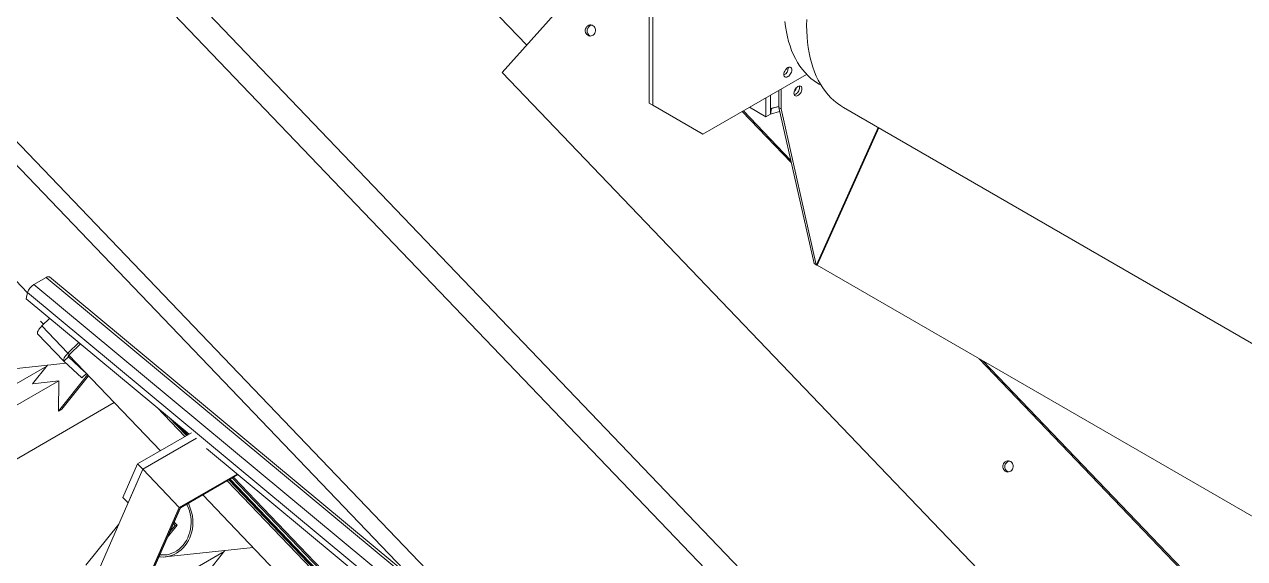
# Model space of a CAD drawing. Header units: millimetres. Extents: x 26816 to 90584, y 11074 to 56542.
# Drawn here: x 66599 to 68131, y 21807 to 22478 of the extents above; entities that cross this region are included whole.
import ezdxf

# ---------------------------------------------------------------- set-up
doc = ezdxf.new("R2010")
doc.units = ezdxf.units.MM
doc.layers.add('MAU_TÍM', color=4, linetype='Continuous', lineweight=25)
doc.layers.add('MAU_XANH', color=5, linetype='Continuous')

msp = doc.modelspace()

# ---------------------------------------------------------------- linework, layer by layer
at = {"layer": 'MAU_TÍM', "linetype": 'Continuous', "lineweight": 0}
for p, q in [((67383.4, 22738.8), (67383.4, 22378.7)), ((67387.7, 22736.3), (67387.7, 22376.2)), ((67558.1, 22423.2), (67558, 22423.9)), ((67450.6, 22339.9), (67580.9, 22415.1)), ((67546, 22395), (67546, 22373.3)), ((67548.9, 22396.6), (67548.9, 22371.6)), ((67596.9, 22402.6), (67599.2, 22401.3)), ((67383.4, 22378.7), (67387.7, 22376.2)), ((67383.4, 22378.7), (67446.3, 22342.4)), ((67387.7, 22376.2), (67450.6, 22339.9)), ((67529.8, 22361.9), (67529.8, 22385.6)), ((67535.4, 22365.2), (67535.4, 22388.9)), ((67535.4, 22372), (67535.4, 22388.9)), ((67546, 22374.9), (67535.4, 22372)), ((67546, 22374.9), (67536.9, 22372.4)), ((67509.3, 22373.8), (67529.8, 22361.9)), ((67529.8, 22361.9), (67535.4, 22365.2)), ((67536.9, 22372.4), (67535.4, 22365.2)), ((67547.1, 22368.4), (67535.4, 22365.2)), ((67546, 22373.3), (67548.9, 22371.6)), ((67546, 22373.3), (67590.3, 22177.4)), ((67548.9, 22371.6), (67593.1, 22175.8)), ((67627.2, 22373.6), (68142.8, 22075.9)), ((67593.5, 22175.7), (67671, 22348.3)), ((67594.1, 22175.4), (67671.6, 22347.9)), ((67446.3, 22342.4), (67450.6, 22339.9)), ((67590.3, 22177.4), (67593.1, 22175.8)), ((67593.1, 22175.8), (67593.5, 22175.7)), ((67594.1, 22175.4), (68351.1, 21738.4))]:
    msp.add_line(p, q, dxfattribs=at)
at = {"layer": 'MAU_TÍM', "linetype": 'Continuous', "lineweight": 0, "flags": 128}
for points in [[(67596.9, 22402.6), (67594.5, 22404.1), (67590.3, 22406.9), (67586.4, 22410), (67582.6, 22413.5), (67579, 22417.2), (67575.7, 22421.2), (67572.5, 22425.4), (67569.6, 22430), (67566.9, 22434.8), (67564.4, 22439.8), (67562.1, 22445.1), (67560.1, 22450.7), (67558.3, 22456.4), (67556.8, 22462.4), (67555.5, 22468.6), (67554.5, 22475), (67553.7, 22481.6)], [(67581.2, 22484), (67581, 22476.6), (67581.1, 22469.4), (67581.5, 22462.4), (67582.1, 22455.5), (67582.9, 22448.8), (67584, 22442.3), (67585.3, 22435.9), (67586.9, 22429.8), (67588.7, 22423.9), (67590.8, 22418.3), (67593.1, 22412.8), (67595.6, 22407.6), (67598.3, 22402.7), (67601.3, 22398), (67604.5, 22393.6), (67607.9, 22389.5), (67611.5, 22385.6), (67615.3, 22382.1), (67619.3, 22378.8), (67623.5, 22375.8), (67627.2, 22373.6)], [(67562.3, 22420.7), (67562.2, 22421.9), (67561.8, 22422.9), (67561.2, 22423.7), (67560.4, 22424.1), (67559.5, 22424.3), (67558.5, 22424.1), (67557.4, 22423.6), (67556.3, 22422.8), (67555.2, 22421.8), (67554.3, 22420.6), (67553.5, 22419.2), (67552.9, 22417.8), (67552.5, 22416.4), (67552.4, 22415), (67552.5, 22413.8), (67552.9, 22412.8), (67553.5, 22412.1), (67554.3, 22411.6), (67555.2, 22411.5), (67556.3, 22411.7), (67557.4, 22412.2), (67558.5, 22412.9), (67559.5, 22414), (67560.4, 22415.2), (67561.2, 22416.5), (67561.8, 22418), (67562.2, 22419.4), (67562.3, 22420.7)], [(67575, 22397), (67574.9, 22398.2), (67574.5, 22399.2), (67574, 22400), (67573.2, 22400.4), (67572.2, 22400.6), (67571.2, 22400.4), (67570.1, 22399.9), (67569, 22399.1), (67567.9, 22398.1), (67567, 22396.9), (67566.2, 22395.5), (67565.6, 22394.1), (67565.3, 22392.7), (67565.1, 22391.3), (67565.3, 22390.1), (67565.6, 22389.1), (67566.2, 22388.4), (67567, 22387.9), (67567.9, 22387.8), (67569, 22388), (67570.1, 22388.5), (67571.2, 22389.3), (67572.2, 22390.3), (67573.2, 22391.5), (67574, 22392.9), (67574.5, 22394.3), (67574.9, 22395.7), (67575, 22397)], [(67565.5, 22389.5), (67566.2, 22389.6), (67567.3, 22390.1), (67568.4, 22390.9), (67569.4, 22391.9), (67570.3, 22393.1), (67571.1, 22394.5), (67571.7, 22395.9), (67572.1, 22397.3), (67572.2, 22398.7)], [(67572.2, 22398.7), (67572.1, 22399.9), (67571.9, 22400.6)]]:
    msp.add_lwpolyline(points, dxfattribs=at)
at = {"layer": 'MAU_TÍM', "linetype": 'Continuous', "lineweight": 0}
for centre, radius, start, end in [((67547.6, 22423.5), 10.4, 297.5138, 358.0408), ((67557.2, 22401.7), 11.6, 315.8771, 344.0362), ((67592.7, 22173), 2.81, 60.0176, 74.2729)]:
    msp.add_arc(centre, radius, start, end, dxfattribs=at)
at = {"layer": 'MAU_XANH', "linetype": 'Continuous', "lineweight": 0}
for p, q in [((50120.9, 40310.3), (67229.5, 22451.6)), ((49924.5, 40137.5), (68059.4, 21207.6)), ((49898.9, 40118.7), (68031.3, 21191.3)), ((49673, 39988.3), (67225.5, 21666.2)), ((49525.5, 39966.6), (66602.5, 22140.9)), ((49652, 39980.2), (67084.7, 21783.1)), ((67198.8, 22417.2), (67321.6, 22554.8)), ((68251.4, 21318.4), (67198.8, 22417.2)), ((67561.6, 22304.3), (67500.1, 22368.5)), ((67560.9, 22307.4), (67501.6, 22369.4)), ((66625.9, 22160.1), (66610.3, 22151.1)), ((66625.9, 22160.1), (67886.9, 21112.7)), ((67891.3, 21113.3), (66630.2, 22160.6)), ((66610.3, 22151.1), (67871.3, 21103.8)), ((66600.9, 22133.2), (66602.6, 22141)), ((66805.4, 21963.4), (66600.9, 22133.2)), ((67863.6, 21093.7), (66602.6, 22141)), ((66618.9, 22105.1), (66622.6, 22101.2)), ((66620.6, 22099.2), (66630.4, 22108.7)), ((66653.3, 22065), (66620.6, 22099.2)), ((66615.2, 22089.2), (66648, 22055)), ((66653.3, 22065), (66667, 22078.3)), ((66655.2, 22063.3), (66669, 22076.6)), ((66552.6, 22041.8), (66650.9, 22052.3)), ((66648, 22054.9), (66653.8, 22060.5)), ((66670.8, 22033.9), (66648, 22054.9)), ((66655.2, 22063.3), (66653.3, 22065)), ((66653.8, 22060.5), (66653.7, 22060.5)), ((66674.2, 22041.7), (66653.8, 22060.5)), ((66654.4, 22062.4), (66769.3, 21942.5)), ((68415.4, 21413.1), (67797.6, 22057.9)), ((68416.9, 21413.9), (67802.8, 22055)), ((66518.1, 21986.1), (66626.6, 22048.7)), ((66627.5, 22049.8), (66608.8, 22026.5)), ((66678, 22037.7), (66641.6, 21992.2)), ((66670.8, 22033.9), (66676.4, 22039.4)), ((66526.6, 21963.7), (66642, 22030.3)), ((66608.8, 22026.5), (66642, 22030.3)), ((66642, 22030.3), (66641.6, 21992.2)), ((66679.2, 22036.5), (66645.6, 21994.6)), ((66418.1, 21833.6), (66711.4, 22002.9)), ((66645.6, 21994.6), (66641.6, 21992.2)), ((66765.4, 21996.6), (66800.1, 21960.3)), ((66780.1, 21984.4), (66802.1, 21961.4)), ((66802.6, 21961.7), (66784.3, 21980.9)), ((66788.7, 21977.2), (66803.2, 21962.1)), ((66740.6, 21926), (66808.3, 21965)), ((66803.8, 21962.4), (66792.9, 21973.7)), ((66747.2, 21919.1), (66814.9, 21958.2)), ((67861.9, 21085.9), (66827.3, 21945.1)), ((66620, 21629.1), (66747.2, 21919.1)), ((66722.1, 21883.7), (66740.6, 21926)), ((66728.7, 21876.8), (66747.2, 21919.1)), ((66740.6, 21926), (66747.2, 21919.1)), ((66747.2, 21919.1), (66793.1, 21871.2)), ((66793.1, 21871.2), (66865.8, 21913.2)), ((66794, 21870.8), (66866.4, 21912.7)), ((66794.5, 21870.7), (66866.7, 21912.4)), ((66853.4, 21904.7), (67169.2, 21575.1)), ((66855.3, 21905.9), (67170.7, 21576.6)), ((67171.2, 21577.1), (66855.9, 21906.2)), ((66856.4, 21906.5), (67171.6, 21577.5)), ((67172.1, 21577.9), (66857, 21906.8)), ((66859.5, 21908.3), (67651.1, 21081.9)), ((67652, 21083.7), (66861.1, 21909.2)), ((66722.1, 21883.7), (66728.7, 21876.8)), ((66822.5, 21886.9), (67144.3, 21551)), ((66665.9, 21581.2), (66793.1, 21871.2)), ((66667.4, 21582), (66794, 21870.8)), ((66668.4, 21583.2), (66794.5, 21870.7)), ((66793.1, 21871.2), (66794, 21870.8)), ((66790.3, 21848.9), (66786.6, 21852.8)), ((66717.1, 21850.4), (66675.7, 21798.8)), ((66790.3, 21848.9), (66778.4, 21834)), ((66787.9, 21848.7), (66781, 21840.1)), ((66787.9, 21848.7), (66785.8, 21850.9)), ((66790.3, 21848.9), (66787.9, 21848.7)), ((66743.7, 21754.9), (66849.5, 21816)), ((66775.5, 21809.1), (66885.7, 21820.9)), ((66777.6, 21811.9), (66777.7, 21811.9)), ((66850.4, 21817.1), (66831.7, 21793.8))]:
    msp.add_line(p, q, dxfattribs=at)
at = {"layer": 'MAU_XANH', "linetype": 'Continuous', "lineweight": 0, "flags": 128}
for points in [[(67314, 22475.3), (67314.9, 22474.1), (67315.5, 22472.7), (67315.8, 22471.2), (67315.8, 22469.6), (67315.5, 22468.1), (67314.9, 22466.7), (67314, 22465.4), (67312.9, 22464.4), (67311.6, 22463.7), (67310.2, 22463.3), (67308.7, 22463.2), (67307.3, 22463.5), (67306, 22464.2), (67304.9, 22465.1), (67304, 22466.3), (67303.3, 22467.7), (67303, 22469.2), (67303, 22470.8), (67303.3, 22472.3), (67303.9, 22473.7), (67304.8, 22475), (67306, 22476), (67307.3, 22476.7), (67308.7, 22477.1), (67310.1, 22477.2), (67311.5, 22476.9), (67312.8, 22476.2), (67314, 22475.3)], [(66625.9, 22160.1), (66627.1, 22160.6), (66628.2, 22161), (66629.2, 22161), (66630, 22160.8), (66630.2, 22160.6)], [(66615.2, 22089.2), (66614.9, 22089.8), (66614.9, 22090.7), (66615.1, 22091.8), (66615.7, 22093.1), (66616.6, 22094.5), (66617.7, 22096.1), (66619.1, 22097.7), (66620.6, 22099.2)], [(66648, 22054.9), (66647.7, 22055.6), (66647.6, 22056.4), (66647.9, 22057.6), (66648.5, 22058.9), (66649.4, 22060.3), (66650.5, 22061.9), (66651.8, 22063.4), (66653.3, 22065)], [(66653.8, 22060.5), (66653.7, 22060.7), (66653.7, 22060.9), (66653.7, 22061.2), (66653.9, 22061.6), (66654.1, 22062), (66654.5, 22062.4), (66654.8, 22062.8), (66655.2, 22063.3)], [(67838.5, 21927.8), (67839.4, 21926.6), (67840, 21925.2), (67840.3, 21923.7), (67840.3, 21922.1), (67840, 21920.6), (67839.4, 21919.2), (67838.5, 21917.9), (67837.4, 21916.9), (67836.1, 21916.2), (67834.7, 21915.8), (67833.2, 21915.7), (67831.8, 21916), (67830.5, 21916.7), (67829.4, 21917.6), (67828.5, 21918.8), (67827.8, 21920.2), (67827.5, 21921.7), (67827.5, 21923.3), (67827.8, 21924.8), (67828.4, 21926.2), (67829.3, 21927.5), (67830.5, 21928.5), (67831.8, 21929.2), (67833.2, 21929.6), (67834.6, 21929.7), (67836, 21929.4), (67837.3, 21928.7), (67838.5, 21927.8)], [(66767.5, 21809.2), (66769.5, 21809), (66773, 21808.9), (66776.5, 21809.2), (66779.9, 21809.9), (66783.3, 21810.8), (66786.5, 21812.2), (66789.6, 21813.8), (66792.6, 21815.8), (66795.4, 21818.1), (66798.1, 21820.6), (66800.5, 21823.4), (66802.6, 21826.4), (66804.6, 21829.7), (66806.2, 21833.1), (66807.6, 21836.8), (66808.7, 21840.5), (66809.5, 21844.3), (66810, 21848.3), (66810.2, 21852.2), (66810, 21856.2), (66809.6, 21860.2), (66808.8, 21864.1), (66807.8, 21867.9), (66806.5, 21871.6), (66804.9, 21875.2), (66804.2, 21876.4)], [(66768.5, 21811.5), (66770.6, 21811.4), (66774, 21811.5), (66777.4, 21811.9), (66780.7, 21812.6), (66783.9, 21813.7), (66787, 21815.2), (66790, 21816.9), (66792.8, 21819), (66795.5, 21821.3), (66797.9, 21824), (66800.1, 21826.8), (66802.1, 21829.9), (66803.8, 21833.2), (66805.2, 21836.7), (66806.3, 21840.3), (66807.2, 21844), (66807.7, 21847.8), (66807.9, 21851.6), (66807.9, 21855.5), (66807.5, 21859.3), (66806.8, 21863.1), (66805.8, 21866.9), (66804.5, 21870.5), (66803, 21874), (66802.3, 21875.3)]]:
    msp.add_lwpolyline(points, dxfattribs=at)
at = {"layer": 'MAU_XANH', "linetype": 'Continuous', "lineweight": 0}
for centre, radius, start, end in [((67312.3, 22469.8), 7.1, 95.9759, 247.4911), ((66619.4, 22136.1), 17.5, 121.1948, 163.777), ((67836.8, 21922.3), 7.1, 95.9759, 247.4911), ((66774.1, 21844.5), 32.8, 260.6738, 276.088)]:
    msp.add_arc(centre, radius, start, end, dxfattribs=at)
msp.add_ellipse((66791.3, 21873.6), major_axis=(3.13, -2.8), ratio=0.157656, start_param=5.829999, end_param=6.231506, dxfattribs=at)
msp.add_ellipse((66791.3, 21873.6), major_axis=(3.13, -2.8), ratio=0.157656, start_param=5.829999, end_param=6.231506, dxfattribs=at)

doc.saveas('drawing.dxf')
